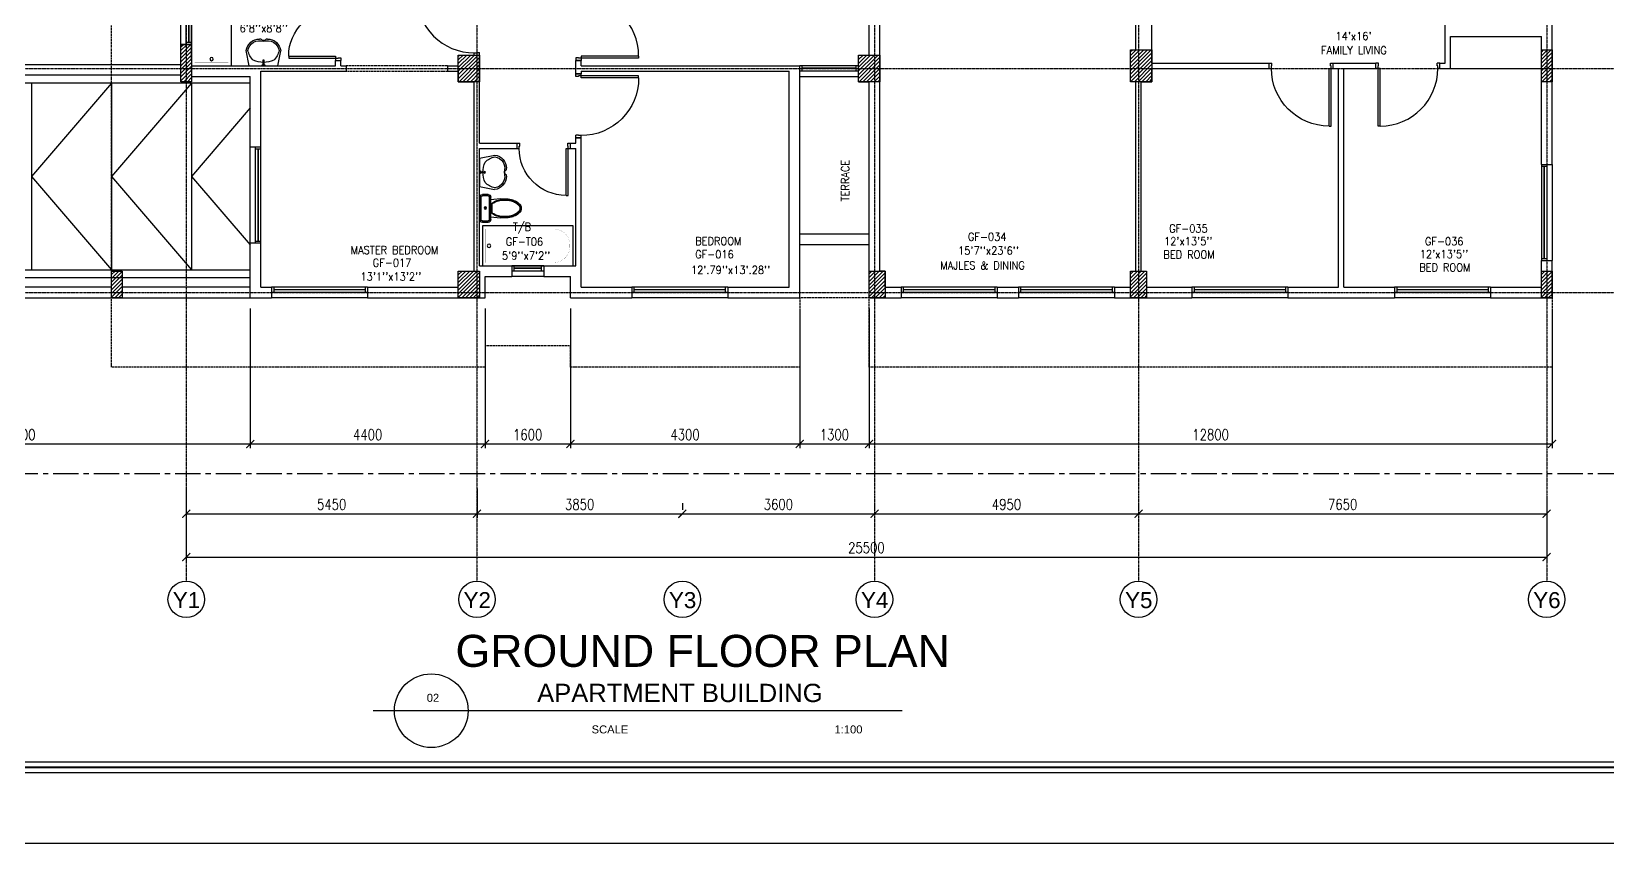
# Model space of a CAD drawing. Header units: millimetres. Extents: x 0 to 79758, y 0 to 55688.
# Drawn here: x 22722 to 52262, y 0 to 15216 of the extents above; entities that cross this region are included whole.
import ezdxf
from ezdxf.enums import TextEntityAlignment as Align

# ---------------------------------------------------------------- set-up
doc = ezdxf.new("R2010")
doc.units = ezdxf.units.MM
doc.linetypes.add('CENTER', pattern=[50.8, 31.75, -6.35, 6.35, -6.35])
doc.linetypes.add('DASHED2', pattern=[9.525, 6.35, -3.175])
for name, color, linetype in [('A-ANNO-DIMS', 1, 'Continuous'), ('A-ANNO-SYMB', 33, 'Continuous'), ('A-ANNO-TEXT', 8, 'Continuous'), ('A-AREA', 8, 'CENTER'), ('A-DOOR', 4, 'Continuous'), ('A-FLOR-OVHD', 4, 'DASHED2'), ('A-FLOR-PFIX', 8, 'Continuous'), ('A-FLOR-SPCL', 8, 'Continuous'), ('A-GLAZ', 5, 'Continuous'), ('A-GRID', 253, 'CENTER'), ('A-WALL-FULL', 8, 'Continuous'), ('HATCH', 251, 'Continuous'), ('L-WALK', 8, 'Continuous'), ('LOGO LINE', 7, 'Continuous'), ('LOGO1LINE', 7, 'Continuous'), ('S-COL- HACT.', 9, 'Continuous'), ('S-COL.', 8, 'Continuous'), ('TEXT', 4, 'Continuous')]:
    doc.layers.add(name, color=color, linetype=linetype)
doc.styles.add('ISTILO', font='sanss___.ttf', dxfattribs={"width": 0.8, "height": 400})
doc.styles.add('ROMANS', font='romans.shx', dxfattribs={"width": 0.8})
doc.styles.add('SANSSERIF', font='sas_____.pfb')
doc.dimstyles.new('100 of DIM2', dxfattribs={"dimscale": 0, "dimtxt": 200, "dimasz": 150, "dimexe": 75, "dimexo": 200, "dimgap": 75, "dimtad": 1, "dimdec": 0, "dimrnd": 5, "dimzin": 0, "dimdsep": 46, "dimtxsty": 'ROMANS', "dimblk": 'ARCHTICK', "dimcen": 100, "dimclrd": 94, "dimclre": 94, "dimclrt": 2, "dimadec": 0, "dimazin": 0, "dimtfac": 1, "dimtdec": 0, "dimtofl": 0, "dimtmove": 2, "dimatfit": 3, "dimldrblk": 'OPEN90', "dimfxl": 75, "dimtolj": 1, "dimtzin": 0, "dimarcsym": 0})
pattern_1 = [(45, (1147577.044, 409937.22), (-35.355339, 35.355339), [])]

# ---------------------------------------------------------------- blocks, each defined once
blk = doc.blocks.new('D-120-R1')
for p, q in [((-80, 1180), (-40, 1180)), ((-80, 1180), (-80, 100)), ((-40, 1180), (-40, 55)), ((-1200, 100), (-1160, 100)), ((-1200, 100), (-1200, 0)), ((-1160, 100), (-1160, 55)), ((-1160, 55), (-1150, 55)), ((-1150, 55), (-1150, 0)), ((-80, 100), (0, 100)), ((-50, 55), (-40, 55)), ((-50, 55), (-50, 0)), ((-50, 0), (0, 0)), ((0, 100), (0, 0)), ((-1200, 0), (-1150, 0))]:
    blk.add_line(p, q)
at = {"linetype": 'Continuous'}
blk.add_arc((-80, 100), 1080, 90, 180, dxfattribs=at)
blk = doc.blocks.new('W-180')
for p, q in [((1800, 100), (0, 100)), ((1800, 0), (0, 0)), ((40, 0), (40, 100)), ((1760, 100), (1760, 0))]:
    blk.add_line(p, q)
at = {"linetype": 'Continuous'}
for p, q in [((1760, 53), (40, 53)), ((1760, 47), (40, 47))]:
    blk.add_line(p, q, dxfattribs=at)
blk = doc.blocks.new('D-100-R1')
for p, q in [((-80, 980), (-80, 100)), ((-80, 980), (-40, 980)), ((-40, 980), (-40, 55)), ((-1000, 100), (-1000, 0)), ((-1000, 100), (-960, 100)), ((-960, 100), (-960, 55)), ((-960, 55), (-950, 55)), ((-950, 55), (-950, 0)), ((-80, 100), (0, 100)), ((-50, 55), (-50, 0)), ((-50, 55), (-40, 55)), ((-50, 0), (0, 0)), ((0, 100), (0, 0)), ((-1000, 0), (-950, 0))]:
    blk.add_line(p, q)
at = {"linetype": 'Continuous'}
blk.add_arc((-80, 100), 880, 90, 180, dxfattribs=at)
blk = doc.blocks.new('LAV-4')
for p, q in [((-266, 0), (-322, -283)), ((-266, 0), (268, 0)), ((268, 0), (324, -280)), ((-48, -500), (-75, -500)), ((75, -500), (50, -500))]:
    blk.add_line(p, q)
for points in [[(-25, 0), (-25, -18), (25, -18), (25, 0)], [(-9, -20), (-9, -57), (8, -57), (8, -20)]]:
    blk.add_lwpolyline(points, close=True)
blk.add_circle((0, -91), 15.4)
for centre, radius, start, end in [((-75, -250), 250, 187.6784, 270), ((74, -366), 375, 135.3333, 167.1432), ((-75, -250), 220, 188.5814, 289.9523), ((0, -539), 477, 66.1261, 113.874), ((75, -250), 220, 250.0878, 350.8515), ((75, -250), 250, 270, 353.0121), ((-74, -366), 375, 12.5199, 44.6667), ((1, -527), 55.9, 28.7827, 151.2173), ((50, -499), 0, 238.1883, 0)]:
    blk.add_arc(centre, radius, start, end)
blk = doc.blocks.new('BT-2')
blk.add_lwpolyline([(0, 750), (1700, 750), (1700, 0), (0, 0)], close=True)
at = {"const_width": 2}
blk.add_lwpolyline([(60, 690), (1340, 690, -0.414214), (1640, 390), (1640, 360, -0.414214), (1340, 60), (60, 60)], format="xyb", close=True, dxfattribs=at)
blk.add_circle((125, 375), 31.9)
blk = doc.blocks.new('W-60')
for p, q in [((600, 100), (0, 100)), ((600, 0), (0, 0)), ((40, 0), (40, 100)), ((560, 100), (560, 0))]:
    blk.add_line(p, q)
at = {"linetype": 'Continuous'}
for p, q in [((560, 53), (40, 53)), ((560, 47), (40, 47))]:
    blk.add_line(p, q, dxfattribs=at)
blk = doc.blocks.new('WC-1')
for p, q in [((-210, 0), (210, 0)), ((-260, -160), (-260, -50)), ((-235, -160), (-235, -50)), ((-210, -25), (210, -25)), ((210, -185), (-210, -185)), ((210, -210), (-210, -210)), ((91, -223), (-91, -223)), ((86, -235), (-86, -235)), ((235, -50), (235, -160)), ((260, -50), (260, -160))]:
    blk.add_line(p, q)
for radius in [22.1, 17.1]:
    blk.add_circle((-6, -107), radius)
for centre, radius, start, end in [((-210, -50), 50, 90, 180), ((-210, -160), 50, 180, 270), ((-210, -50), 25, 90, 180), ((-210, -160), 25, 180, 270), ((722, -383), 904, 168.9529, 184.0632), ((178, -428), 341, 149.8586, 166.4766), ((178, -428), 328, 149.8586, 166.4766), ((69, -365), 214, 138.4152, 149.8586), ((69, -365), 201, 139.9943, 149.8586), ((-69, -365), 201, 30.1414, 40.0057), ((-69, -365), 214, 30.1414, 41.5848), ((-178, -428), 328, 13.5234, 30.1414), ((-178, -428), 341, 13.5234, 30.1414), ((210, -50), 50, 360, 90), ((210, -50), 25, 360, 90), ((210, -160), 25, 270, 360), ((210, -160), 50, 270, 360), ((352, -470), 532, 177.5541, 180), ((352, -470), 532, 180, 193.5234), ((352, -470), 520, 166.4766, 180), ((352, -470), 520, 180, 193.5234), ((352, -470), 507, 166.4766, 180), ((352, -470), 507, 180, 193.5234), ((178, -512), 328, 193.5234, 210.1414), ((-178, -512), 328, 329.8586, 346.4766), ((-352, -470), 507, 360, 13.5234), ((-352, -470), 507, 346.4766, 360), ((-352, -470), 520, 360, 13.5234), ((-352, -470), 520, 346.4766, 360), ((-352, -470), 532, 346.4766, 360), ((-352, -470), 532, 360, 2.4459), ((178, -512), 353, 193.5234, 210.1414), ((178, -512), 341, 193.5234, 210.1414), ((69, -575), 226, 210.1414, 234.4972), ((69, -575), 214, 210.1414, 234.4972), ((69, -575), 201, 210.1414, 234.4972), ((0, -672), 108, 234.4972, 270), ((0, -672), 95.9, 234.4972, 270), ((0, -672), 83.4, 234.4972, 270), ((0, -672), 83.4, 270, 305.5028), ((0, -672), 95.9, 270, 305.5028), ((0, -672), 108, 270, 305.5028), ((-69, -575), 201, 305.5028, 329.8586), ((-69, -575), 214, 305.5028, 329.8586), ((-69, -575), 226, 305.5028, 329.8586), ((-178, -512), 341, 329.8586, 346.4766), ((-178, -512), 353, 329.8586, 346.4766)]:
    blk.add_arc(centre, radius, start, end)
at = {"linetype": 'Continuous', "ltscale": 50}
blk.add_arc((-722, -383), 904, 355.9368, 11.0471, dxfattribs=at)
blk = doc.blocks.new('_ArchTick')
at = {"color": 0, "linetype": 'ByBlock', "const_width": 0.15}
blk.add_lwpolyline([(-0.5, -0.5), (0.5, 0.5)], dxfattribs=at)
blk = doc.blocks.new('*D42')
at = {"layer": 'A-ANNO-DIMS', "color": 94, "lineweight": -2, "ltscale": 3, "transparency": 16777216}
for p, q in [((25622, 6654), (25622, 6104)), ((31072, 6654), (31072, 6104)), ((25622, 6179), (31072, 6179))]:
    blk.add_line(p, q, dxfattribs=at)
at = {"layer": 'Defpoints', "color": 0, "ltscale": 3, "transparency": 16777216}
for p in [(25622, 6854), (31072, 6854), (31072, 6179)]:
    blk.add_point(p, dxfattribs=at)
at = {"layer": 'A-ANNO-DIMS', "color": 94, "lineweight": -2, "ltscale": 3, "transparency": 16777216, "xscale": 150, "yscale": 150, "zscale": 150, "rotation": 180}
blk.add_blockref('_ArchTick', (25622, 6179), dxfattribs=at)
at = {"layer": 'A-ANNO-DIMS', "color": 94, "lineweight": -2, "ltscale": 3, "transparency": 16777216, "xscale": 150, "yscale": 150, "zscale": 150}
blk.add_blockref('_ArchTick', (31072, 6179), dxfattribs=at)
at = {"layer": 'A-ANNO-DIMS', "color": 2, "ltscale": 3, "transparency": 16777216, "insert": (28347, 6354), "char_height": 200, "attachment_point": 5, "style": 'ROMANS'}
blk.add_mtext('\\A1;5450', dxfattribs=at)
blk = doc.blocks.new('_Open90')
at = {"color": 0, "linetype": 'ByBlock', "lineweight": -2}
for p, q in [((0, 0), (-1, 0)), ((-0.5, 0.5), (0, 0)), ((0, 0), (-0.5, -0.5))]:
    blk.add_line(p, q, dxfattribs=at)
blk = doc.blocks.new('*D43')
at = {"layer": 'A-ANNO-DIMS', "color": 94, "lineweight": -2, "ltscale": 3, "transparency": 16777216}
for p, q in [((31072, 6654), (31072, 6104)), ((34922, 6379), (34922, 6254)), ((31072, 6179), (34922, 6179))]:
    blk.add_line(p, q, dxfattribs=at)
at = {"layer": 'Defpoints', "color": 0, "ltscale": 3, "transparency": 16777216}
for p in [(31072, 6854), (34922, 6179), (34922, 6179)]:
    blk.add_point(p, dxfattribs=at)
at = {"layer": 'A-ANNO-DIMS', "color": 94, "lineweight": -2, "ltscale": 3, "transparency": 16777216, "xscale": 150, "yscale": 150, "zscale": 150, "rotation": 180}
blk.add_blockref('_ArchTick', (31072, 6179), dxfattribs=at)
at = {"layer": 'A-ANNO-DIMS', "color": 94, "lineweight": -2, "ltscale": 3, "transparency": 16777216, "xscale": 150, "yscale": 150, "zscale": 150}
blk.add_blockref('_ArchTick', (34922, 6179), dxfattribs=at)
at = {"layer": 'A-ANNO-DIMS', "color": 2, "ltscale": 3, "transparency": 16777216, "insert": (32997, 6354), "char_height": 200, "attachment_point": 5, "style": 'ROMANS'}
blk.add_mtext('\\A1;3850', dxfattribs=at)
blk = doc.blocks.new('*D44')
at = {"layer": 'A-ANNO-DIMS', "color": 94, "lineweight": -2, "ltscale": 3, "transparency": 16777216}
for p, q in [((34922, 6379), (34922, 6254)), ((38522, 6379), (38522, 6254)), ((34922, 6179), (38522, 6179))]:
    blk.add_line(p, q, dxfattribs=at)
at = {"layer": 'Defpoints', "color": 0, "ltscale": 3, "transparency": 16777216}
for p in [(34922, 6179), (38522, 6179), (38522, 6179)]:
    blk.add_point(p, dxfattribs=at)
at = {"layer": 'A-ANNO-DIMS', "color": 94, "lineweight": -2, "ltscale": 3, "transparency": 16777216, "xscale": 150, "yscale": 150, "zscale": 150, "rotation": 180}
blk.add_blockref('_ArchTick', (34922, 6179), dxfattribs=at)
at = {"layer": 'A-ANNO-DIMS', "color": 94, "lineweight": -2, "ltscale": 3, "transparency": 16777216, "xscale": 150, "yscale": 150, "zscale": 150}
blk.add_blockref('_ArchTick', (38522, 6179), dxfattribs=at)
at = {"layer": 'A-ANNO-DIMS', "color": 2, "ltscale": 3, "transparency": 16777216, "insert": (36722, 6354), "char_height": 200, "attachment_point": 5, "style": 'ROMANS'}
blk.add_mtext('\\A1;3600', dxfattribs=at)
blk = doc.blocks.new('*D45')
at = {"layer": 'A-ANNO-DIMS', "color": 94, "lineweight": -2, "ltscale": 3, "transparency": 16777216}
for p, q in [((38522, 6379), (38522, 6254)), ((43472, 6379), (43472, 6254)), ((38522, 6179), (43472, 6179))]:
    blk.add_line(p, q, dxfattribs=at)
at = {"layer": 'Defpoints', "color": 0, "ltscale": 3, "transparency": 16777216}
for p in [(38522, 6179), (43472, 6179), (43472, 6179)]:
    blk.add_point(p, dxfattribs=at)
at = {"layer": 'A-ANNO-DIMS', "color": 94, "lineweight": -2, "ltscale": 3, "transparency": 16777216, "xscale": 150, "yscale": 150, "zscale": 150, "rotation": 180}
blk.add_blockref('_ArchTick', (38522, 6179), dxfattribs=at)
at = {"layer": 'A-ANNO-DIMS', "color": 94, "lineweight": -2, "ltscale": 3, "transparency": 16777216, "xscale": 150, "yscale": 150, "zscale": 150}
blk.add_blockref('_ArchTick', (43472, 6179), dxfattribs=at)
at = {"layer": 'A-ANNO-DIMS', "color": 2, "ltscale": 3, "transparency": 16777216, "insert": (40997, 6354), "char_height": 200, "attachment_point": 5, "style": 'ROMANS'}
blk.add_mtext('\\A1;4950', dxfattribs=at)
blk = doc.blocks.new('*D46')
at = {"layer": 'A-ANNO-DIMS', "color": 94, "lineweight": -2, "ltscale": 3, "transparency": 16777216}
for p, q in [((43472, 6379), (43472, 6254)), ((51122, 6379), (51122, 6254)), ((43472, 6179), (51122, 6179))]:
    blk.add_line(p, q, dxfattribs=at)
at = {"layer": 'Defpoints', "color": 0, "ltscale": 3, "transparency": 16777216}
for p in [(43472, 6179), (51122, 6179), (51122, 6179)]:
    blk.add_point(p, dxfattribs=at)
at = {"layer": 'A-ANNO-DIMS', "color": 94, "lineweight": -2, "ltscale": 3, "transparency": 16777216, "xscale": 150, "yscale": 150, "zscale": 150, "rotation": 180}
blk.add_blockref('_ArchTick', (43472, 6179), dxfattribs=at)
at = {"layer": 'A-ANNO-DIMS', "color": 94, "lineweight": -2, "ltscale": 3, "transparency": 16777216, "xscale": 150, "yscale": 150, "zscale": 150}
blk.add_blockref('_ArchTick', (51122, 6179), dxfattribs=at)
at = {"layer": 'A-ANNO-DIMS', "color": 2, "ltscale": 3, "transparency": 16777216, "insert": (47297, 6354), "char_height": 200, "attachment_point": 5, "style": 'ROMANS'}
blk.add_mtext('\\A1;7650', dxfattribs=at)
blk = doc.blocks.new('*D47')
at = {"layer": 'A-ANNO-DIMS', "color": 94, "lineweight": -2, "ltscale": 3, "transparency": 16777216}
for p, q in [((25622, 6519), (25622, 5293)), ((51122, 6519), (51122, 5293)), ((25622, 5368), (51122, 5368))]:
    blk.add_line(p, q, dxfattribs=at)
at = {"layer": 'Defpoints', "color": 0, "ltscale": 3, "transparency": 16777216}
for p in [(25622, 6719), (51122, 6719), (51122, 5368)]:
    blk.add_point(p, dxfattribs=at)
at = {"layer": 'A-ANNO-DIMS', "color": 94, "lineweight": -2, "ltscale": 3, "transparency": 16777216, "xscale": 150, "yscale": 150, "zscale": 150, "rotation": 180}
blk.add_blockref('_ArchTick', (25622, 5368), dxfattribs=at)
at = {"layer": 'A-ANNO-DIMS', "color": 94, "lineweight": -2, "ltscale": 3, "transparency": 16777216, "xscale": 150, "yscale": 150, "zscale": 150}
blk.add_blockref('_ArchTick', (51122, 5368), dxfattribs=at)
at = {"layer": 'A-ANNO-DIMS', "color": 2, "ltscale": 3, "transparency": 16777216, "insert": (38372, 5543), "char_height": 200, "attachment_point": 5, "style": 'ROMANS'}
blk.add_mtext('\\A1;25500', dxfattribs=at)
blk = doc.blocks.new('*D48')
at = {"layer": 'A-ANNO-DIMS', "color": 94, "linetype": 'Continuous', "lineweight": -2, "ltscale": 3, "transparency": 16777216}
for p, q in [((38422, 10025), (38422, 7411)), ((51222, 10025), (51222, 7411)), ((51222, 7486), (38422, 7486))]:
    blk.add_line(p, q, dxfattribs=at)
at = {"layer": 'Defpoints', "color": 0, "linetype": 'Continuous', "ltscale": 3, "transparency": 16777216}
for p in [(38422, 10225), (51222, 10225), (38422, 7486)]:
    blk.add_point(p, dxfattribs=at)
at = {"layer": 'A-ANNO-DIMS', "color": 94, "linetype": 'Continuous', "lineweight": -2, "ltscale": 3, "transparency": 16777216, "xscale": 150, "yscale": 150, "zscale": 150, "rotation": 180}
blk.add_blockref('_ArchTick', (38422, 7486), dxfattribs=at)
at = {"layer": 'A-ANNO-DIMS', "color": 94, "linetype": 'Continuous', "lineweight": -2, "ltscale": 3, "transparency": 16777216, "xscale": 150, "yscale": 150, "zscale": 150}
blk.add_blockref('_ArchTick', (51222, 7486), dxfattribs=at)
at = {"layer": 'A-ANNO-DIMS', "color": 2, "linetype": 'Continuous', "ltscale": 3, "transparency": 16777216, "insert": (44822, 7661), "char_height": 200, "attachment_point": 5, "style": 'ROMANS'}
blk.add_mtext('\\A1;12800', dxfattribs=at)
blk = doc.blocks.new('*D49')
at = {"layer": 'A-ANNO-DIMS', "color": 94, "linetype": 'Continuous', "lineweight": -2, "ltscale": 3, "transparency": 16777216}
for p, q in [((37122, 10025), (37122, 7411)), ((38422, 10025), (38422, 7411)), ((38422, 7486), (37122, 7486))]:
    blk.add_line(p, q, dxfattribs=at)
at = {"layer": 'Defpoints', "color": 0, "linetype": 'Continuous', "ltscale": 3, "transparency": 16777216}
for p in [(37122, 10225), (38422, 10225), (37122, 7486)]:
    blk.add_point(p, dxfattribs=at)
at = {"layer": 'A-ANNO-DIMS', "color": 94, "linetype": 'Continuous', "lineweight": -2, "ltscale": 3, "transparency": 16777216, "xscale": 150, "yscale": 150, "zscale": 150, "rotation": 180}
blk.add_blockref('_ArchTick', (37122, 7486), dxfattribs=at)
at = {"layer": 'A-ANNO-DIMS', "color": 94, "linetype": 'Continuous', "lineweight": -2, "ltscale": 3, "transparency": 16777216, "xscale": 150, "yscale": 150, "zscale": 150}
blk.add_blockref('_ArchTick', (38422, 7486), dxfattribs=at)
at = {"layer": 'A-ANNO-DIMS', "color": 2, "linetype": 'Continuous', "ltscale": 3, "transparency": 16777216, "insert": (37772, 7661), "char_height": 200, "attachment_point": 5, "style": 'ROMANS'}
blk.add_mtext('\\A1;1300', dxfattribs=at)
blk = doc.blocks.new('*D50')
at = {"layer": 'A-ANNO-DIMS', "color": 94, "linetype": 'Continuous', "lineweight": -2, "ltscale": 3, "transparency": 16777216}
for p, q in [((32822, 10025), (32822, 7411)), ((37122, 10025), (37122, 7411)), ((37122, 7486), (32822, 7486))]:
    blk.add_line(p, q, dxfattribs=at)
at = {"layer": 'Defpoints', "color": 0, "linetype": 'Continuous', "ltscale": 3, "transparency": 16777216}
for p in [(32822, 10225), (37122, 10225), (32822, 7486)]:
    blk.add_point(p, dxfattribs=at)
at = {"layer": 'A-ANNO-DIMS', "color": 94, "linetype": 'Continuous', "lineweight": -2, "ltscale": 3, "transparency": 16777216, "xscale": 150, "yscale": 150, "zscale": 150, "rotation": 180}
blk.add_blockref('_ArchTick', (32822, 7486), dxfattribs=at)
at = {"layer": 'A-ANNO-DIMS', "color": 94, "linetype": 'Continuous', "lineweight": -2, "ltscale": 3, "transparency": 16777216, "xscale": 150, "yscale": 150, "zscale": 150}
blk.add_blockref('_ArchTick', (37122, 7486), dxfattribs=at)
at = {"layer": 'A-ANNO-DIMS', "color": 2, "linetype": 'Continuous', "ltscale": 3, "transparency": 16777216, "insert": (34972, 7661), "char_height": 200, "attachment_point": 5, "style": 'ROMANS'}
blk.add_mtext('\\A1;4300', dxfattribs=at)
blk = doc.blocks.new('*D51')
at = {"layer": 'A-ANNO-DIMS', "color": 94, "linetype": 'Continuous', "lineweight": -2, "ltscale": 3, "transparency": 16777216}
for p, q in [((31222, 10025), (31222, 7411)), ((32822, 10025), (32822, 7411)), ((32822, 7486), (31222, 7486))]:
    blk.add_line(p, q, dxfattribs=at)
at = {"layer": 'Defpoints', "color": 0, "linetype": 'Continuous', "ltscale": 3, "transparency": 16777216}
for p in [(31222, 10225), (32822, 10225), (31222, 7486)]:
    blk.add_point(p, dxfattribs=at)
at = {"layer": 'A-ANNO-DIMS', "color": 94, "linetype": 'Continuous', "lineweight": -2, "ltscale": 3, "transparency": 16777216, "xscale": 150, "yscale": 150, "zscale": 150, "rotation": 180}
blk.add_blockref('_ArchTick', (31222, 7486), dxfattribs=at)
at = {"layer": 'A-ANNO-DIMS', "color": 94, "linetype": 'Continuous', "lineweight": -2, "ltscale": 3, "transparency": 16777216, "xscale": 150, "yscale": 150, "zscale": 150}
blk.add_blockref('_ArchTick', (32822, 7486), dxfattribs=at)
at = {"layer": 'A-ANNO-DIMS', "color": 2, "linetype": 'Continuous', "ltscale": 3, "transparency": 16777216, "insert": (32022, 7661), "char_height": 200, "attachment_point": 5, "style": 'ROMANS'}
blk.add_mtext('\\A1;1600', dxfattribs=at)
blk = doc.blocks.new('*D52')
at = {"layer": 'A-ANNO-DIMS', "color": 94, "linetype": 'Continuous', "lineweight": -2, "ltscale": 3, "transparency": 16777216}
for p, q in [((26822, 10025), (26822, 7411)), ((31222, 10025), (31222, 7411)), ((31222, 7486), (26822, 7486))]:
    blk.add_line(p, q, dxfattribs=at)
at = {"layer": 'Defpoints', "color": 0, "linetype": 'Continuous', "ltscale": 3, "transparency": 16777216}
for p in [(26822, 10225), (31222, 10225), (26822, 7486)]:
    blk.add_point(p, dxfattribs=at)
at = {"layer": 'A-ANNO-DIMS', "color": 94, "linetype": 'Continuous', "lineweight": -2, "ltscale": 3, "transparency": 16777216, "xscale": 150, "yscale": 150, "zscale": 150, "rotation": 180}
blk.add_blockref('_ArchTick', (26822, 7486), dxfattribs=at)
at = {"layer": 'A-ANNO-DIMS', "color": 94, "linetype": 'Continuous', "lineweight": -2, "ltscale": 3, "transparency": 16777216, "xscale": 150, "yscale": 150, "zscale": 150}
blk.add_blockref('_ArchTick', (31222, 7486), dxfattribs=at)
at = {"layer": 'A-ANNO-DIMS', "color": 2, "linetype": 'Continuous', "ltscale": 3, "transparency": 16777216, "insert": (29022, 7661), "char_height": 200, "attachment_point": 5, "style": 'ROMANS'}
blk.add_mtext('\\A1;4400', dxfattribs=at)
blk = doc.blocks.new('*D53')
at = {"layer": 'A-ANNO-DIMS', "color": 94, "linetype": 'Continuous', "lineweight": -2, "ltscale": 3, "transparency": 16777216}
for p, q in [((18222, 10025), (18222, 7411)), ((26822, 10025), (26822, 7411)), ((26822, 7486), (18222, 7486))]:
    blk.add_line(p, q, dxfattribs=at)
at = {"layer": 'Defpoints', "color": 0, "linetype": 'Continuous', "ltscale": 3, "transparency": 16777216}
for p in [(18222, 10225), (26822, 10225), (18222, 7486)]:
    blk.add_point(p, dxfattribs=at)
at = {"layer": 'A-ANNO-DIMS', "color": 94, "linetype": 'Continuous', "lineweight": -2, "ltscale": 3, "transparency": 16777216, "xscale": 150, "yscale": 150, "zscale": 150, "rotation": 180}
blk.add_blockref('_ArchTick', (18222, 7486), dxfattribs=at)
at = {"layer": 'A-ANNO-DIMS', "color": 94, "linetype": 'Continuous', "lineweight": -2, "ltscale": 3, "transparency": 16777216, "xscale": 150, "yscale": 150, "zscale": 150}
blk.add_blockref('_ArchTick', (26822, 7486), dxfattribs=at)
at = {"layer": 'A-ANNO-DIMS', "color": 2, "linetype": 'Continuous', "ltscale": 3, "transparency": 16777216, "insert": (22522, 7661), "char_height": 200, "attachment_point": 5, "style": 'ROMANS'}
blk.add_mtext('\\A1;8600', dxfattribs=at)

msp = doc.modelspace()

# ---------------------------------------------------------------- hatches: boundary and pattern name
at = {"layer": 'S-COL- HACT.', "linetype": 'Continuous', "ltscale": 3}
h = msp.add_hatch(dxfattribs=at)
h.set_pattern_fill('ANSI31', color=256, scale=400, style=0)
h.set_pattern_definition(pattern_1)
h.paths.add_polyline_path([(25521.9, 14275.2), (25521.9, 14975.2), (25721.9, 14975.2), (25721.9, 14275.2)])
h = msp.add_hatch(dxfattribs=at)
h.set_pattern_fill('ANSI31', color=256, scale=400, style=0)
h.set_pattern_definition(pattern_1)
h.paths.add_polyline_path([(31121.9, 14775.2), (31121.9, 14275.2), (30721.9, 14275.2), (30721.9, 14775.2)])
h = msp.add_hatch(dxfattribs=at)
h.set_pattern_fill('ANSI31', color=256, scale=400, style=0)
h.set_pattern_definition(pattern_1)
h.paths.add_polyline_path([(38621.9, 14775.2), (38621.9, 14275.2), (38221.9, 14275.2), (38221.9, 14775.2)])
h = msp.add_hatch(dxfattribs=at)
h.set_pattern_fill('ANSI31', color=256, scale=400, style=0)
h.set_pattern_definition(pattern_1)
h.paths.add_polyline_path([(43321.9, 14275.2), (43321.9, 14875.2), (43721.9, 14875.2), (43721.9, 14275.2)])
h = msp.add_hatch(dxfattribs=at)
h.set_pattern_fill('ANSI31', color=256, scale=400, style=0)
h.set_pattern_definition(pattern_1)
h.paths.add_polyline_path([(51021.9, 14275.2), (51021.9, 14875.2), (51221.9, 14875.2), (51221.9, 14275.2)])
h = msp.add_hatch(dxfattribs=at)
h.set_pattern_fill('ANSI31', color=256, scale=400, style=0)
h.set_pattern_definition(pattern_1)
h.paths.add_polyline_path([(24421.9, 10725.2), (24421.9, 10225.2), (24221.9, 10225.2), (24221.9, 10725.2)])
h = msp.add_hatch(dxfattribs=at)
h.set_pattern_fill('ANSI31', color=256, scale=400, style=0)
h.set_pattern_definition(pattern_1)
h.paths.add_polyline_path([(31121.9, 10725.2), (31121.9, 10225.2), (30721.9, 10225.2), (30721.9, 10725.2)])
h = msp.add_hatch(dxfattribs=at)
h.set_pattern_fill('ANSI31', color=256, scale=400, style=0)
h.set_pattern_definition([(45, (268117.05, 9500.453), (-35.355339, 35.355339), [])])
h.paths.add_polyline_path([(38721.9, 10725.2), (38721.9, 10225.2), (38421.9, 10225.2), (38421.9, 10725.2)])
h = msp.add_hatch(dxfattribs=at)
h.set_pattern_fill('ANSI31', color=256, scale=400, style=0)
h.set_pattern_definition(pattern_1)
h.paths.add_polyline_path([(43321.9, 10225.2), (43321.9, 10725.2), (43621.9, 10725.2), (43621.9, 10225.2)])
h = msp.add_hatch(dxfattribs=at)
h.set_pattern_fill('ANSI31', color=256, scale=400, style=0)
h.set_pattern_definition(pattern_1)
h.paths.add_polyline_path([(51221.9, 10725.2), (51221.9, 10225.2), (51021.9, 10225.2), (51021.9, 10725.2)])

# ---------------------------------------------------------------- linework, layer by layer
at = {"layer": 'A-ANNO-SYMB', "ltscale": 3}
for centre in [(25621.9, 4574.7), (31071.9, 4574.7), (34921.9, 4574.7), (38521.9, 4574.7), (43471.9, 4574.7), (51121.9, 4574.7)]:
    msp.add_circle(centre, 342.2, dxfattribs=at)
at = {"layer": 'A-AREA', "linetype": 'Continuous', "ltscale": 3}
for p, q in [((18221.9, 14600.2), (25521.9, 14600.2)), ((25521.9, 14400.2), (18221.9, 14400.2)), ((24221.9, 10425.2), (18221.9, 10425.2)), ((26821.9, 10425.2), (24421.9, 10425.2)), ((18221.9, 10225.2), (26821.9, 10225.2))]:
    msp.add_line(p, q, dxfattribs=at)
at = {"layer": 'A-AREA', "ltscale": 15}
msp.add_line((53321.9, 6925.2), (18221.9, 6925.2), dxfattribs=at)
at = {"layer": 'A-FLOR-OVHD', "ltscale": 3}
for p, q in [((30521.9, 14575.2), (28621.9, 14575.2)), ((28621.9, 14475.2), (30521.9, 14475.2))]:
    msp.add_line(p, q, dxfattribs=at)
msp.add_lwpolyline([(51221.9, 10225.2), (51221.9, 8925.2), (38421.9, 8925.2), (38421.9, 10225.2), (37121.9, 10225.2), (37121.9, 8925.2), (32821.9, 8925.2), (32821.9, 9325.2), (31221.9, 9325.2), (31221.9, 8925.2), (24221.9, 8925.2), (24221.9, 18575.2), (23221.9, 18575.2), (23221.9, 23075.2)], dxfattribs=at)
msp.add_lwpolyline([(51221.9, 10225.2), (51221.9, 8925.2), (38421.9, 8925.2), (38421.9, 10225.2), (37121.9, 10225.2), (37121.9, 8925.2), (32821.9, 8925.2), (32821.9, 9325.2), (31221.9, 9325.2), (31221.9, 8925.2), (24221.9, 8925.2), (24221.9, 18575.2), (23221.9, 18575.2), (23221.9, 23075.2)], dxfattribs=at)
at = {"layer": 'A-FLOR-SPCL', "ltscale": 3}
for p, q in [((49321.9, 14525.2), (51021.9, 14525.2)), ((37121.9, 11425.2), (38421.9, 11425.2)), ((37121.9, 11225.2), (38421.9, 11225.2))]:
    msp.add_line(p, q, dxfattribs=at)
at = {"layer": 'A-GLAZ', "ltscale": 3}
for p, q in [((25521.9, 14975.2), (25521.9, 15575.2)), ((37121.9, 14375.2), (38221.9, 14375.2)), ((26821.9, 11250.2), (26821.9, 13050.2)), ((51221.9, 12725.2), (51221.9, 10925.2)), ((32321.9, 10625.2), (31721.9, 10625.2)), ((29021.9, 10225.2), (27221.9, 10225.2)), ((35771.9, 10225.2), (33971.9, 10225.2)), ((40821.9, 10225.2), (39021.9, 10225.2)), ((43021.9, 10225.2), (41221.9, 10225.2)), ((46271.9, 10225.2), (44471.9, 10225.2)), ((50071.9, 10225.2), (48271.9, 10225.2))]:
    msp.add_line(p, q, dxfattribs=at)
at = {"layer": 'A-GLAZ'}
for p, q in [((38221.9, 14575.2), (37121.9, 14575.2)), ((38221.9, 14475.2), (37121.9, 14475.2)), ((37161.9, 14575.2), (37161.9, 14475.2)), ((38181.9, 14475.2), (38181.9, 14575.2))]:
    msp.add_line(p, q, dxfattribs=at)
at = {"layer": 'A-GLAZ', "linetype": 'Continuous'}
for p, q in [((38181.9, 14528.2), (37161.9, 14528.2)), ((38181.9, 14522.2), (37161.9, 14522.2))]:
    msp.add_line(p, q, dxfattribs=at)
at = {"layer": 'A-GRID', "ltscale": 0.1}
for p, q in [((25621.9, 53051.2), (25621.9, 4916.9)), ((31071.9, 53051.2), (31071.9, 4916.9)), ((38521.9, 53051.2), (38521.9, 4916.9)), ((43471.9, 53051.2), (43471.9, 4916.9)), ((51121.9, 53051.2), (51121.9, 4916.9)), ((13764.6, 14525.2), (57304.2, 14525.2)), ((13764.6, 10325.2), (57304.2, 10325.2))]:
    msp.add_line(p, q, dxfattribs=at)
at = {"layer": 'A-WALL-FULL', "ltscale": 3}
for p, q in [((38421.9, 14775.2), (38421.9, 17875.2)), ((43721.9, 14625.2), (43721.9, 17925.2)), ((38621.9, 10725.2), (38621.9, 17625.2)), ((43421.9, 14875.2), (43421.9, 17625.2)), ((51221.9, 12725.2), (51221.9, 16287.9)), ((49221.9, 14625.2), (49221.9, 15975.2)), ((49321.9, 14525.2), (49321.9, 15125.2)), ((49321.9, 15125.2), (51021.9, 15125.2)), ((51021.9, 12725.2), (51021.9, 15125.2)), ((25721.9, 14975.2), (25521.9, 14975.2)), ((25521.9, 14275.2), (25521.9, 14975.2)), ((25721.9, 14675.2), (25721.9, 14975.2)), ((25721.9, 14675.2), (25721.9, 14975.2)), ((31021.9, 14775.2), (31121.9, 14775.2)), ((31121.9, 13125.2), (31121.9, 14775.2)), ((38221.9, 14775.2), (38421.9, 14775.2)), ((38221.9, 14275.2), (38221.9, 14775.2)), ((25721.9, 14575.2), (28421.9, 14575.2)), ((27021.9, 14475.2), (28621.9, 14475.2)), ((27021.9, 13050.2), (27021.9, 14475.2)), ((28421.9, 14675.2), (28521.9, 14675.2)), ((28421.9, 14575.2), (28421.9, 14675.2)), ((28521.9, 14575.2), (28521.9, 14675.2)), ((28521.9, 14575.2), (28621.9, 14575.2)), ((28621.9, 14575.2), (28621.9, 14475.2)), ((30521.9, 14575.2), (30721.9, 14575.2)), ((30521.9, 14575.2), (30521.9, 14475.2)), ((30521.9, 14475.2), (30721.9, 14475.2)), ((32921.9, 14675.2), (33021.9, 14675.2)), ((32921.9, 14425.2), (32921.9, 14675.2)), ((33021.9, 14575.2), (33021.9, 14675.2)), ((33021.9, 14575.2), (37121.9, 14575.2)), ((33021.9, 14475.2), (36921.9, 14475.2)), ((33021.9, 14475.2), (33021.9, 14425.2)), ((36921.9, 10425.2), (36921.9, 14475.2)), ((37121.9, 14375.2), (37121.9, 14575.2)), ((43721.9, 14625.2), (45921.9, 14625.2)), ((43721.9, 14525.2), (45921.9, 14525.2)), ((45921.9, 14525.2), (45921.9, 14625.2)), ((47121.9, 14625.2), (47921.9, 14625.2)), ((47121.9, 14525.2), (47121.9, 14625.2)), ((47121.9, 14525.2), (47221.9, 14525.2)), ((47221.9, 10425.2), (47221.9, 14525.2)), ((47321.9, 14525.2), (47921.9, 14525.2)), ((47321.9, 10425.2), (47321.9, 14525.2)), ((47921.9, 14525.2), (47921.9, 14625.2)), ((49121.9, 14625.2), (49221.9, 14625.2)), ((49121.9, 14525.2), (49121.9, 14625.2)), ((49121.9, 14525.2), (49321.9, 14525.2)), ((25721.9, 14275.2), (25521.9, 14275.2)), ((25721.9, 14375.2), (26821.9, 14375.2)), ((25721.9, 14375.2), (25721.9, 14275.2)), ((26821.9, 13050.2), (26821.9, 14375.2)), ((31021.9, 10725.2), (31021.9, 14275.2)), ((32921.9, 14425.2), (33021.9, 14425.2)), ((37121.9, 14375.2), (37121.9, 14375.2)), ((37121.9, 10225.2), (37121.9, 14375.2)), ((38221.9, 14275.2), (38421.9, 14275.2)), ((38421.9, 10225.2), (38421.9, 14275.2)), ((43421.9, 10725.2), (43421.9, 14275.2)), ((43521.9, 10725.2), (43521.9, 14275.2)), ((27021.9, 13050.2), (26821.9, 13050.2)), ((31121.9, 13125.2), (31821.9, 13125.2)), ((31121.9, 13025.2), (31821.9, 13025.2)), ((31121.9, 10825.2), (31121.9, 13025.2)), ((31821.9, 13025.2), (31821.9, 13125.2)), ((32821.9, 13025.2), (32821.9, 13125.2)), ((32821.9, 13125.2), (32921.9, 13125.2)), ((32821.9, 13025.2), (32921.9, 13025.2)), ((32921.9, 13225.2), (33021.9, 13225.2)), ((32921.9, 13125.2), (32921.9, 13225.2)), ((32921.9, 10825.2), (32921.9, 13025.2)), ((33021.9, 10425.2), (33021.9, 13225.2)), ((51021.9, 12725.2), (51221.9, 12725.2)), ((26821.9, 10225.2), (26821.9, 11250.2)), ((27021.9, 11250.2), (26821.9, 11250.2)), ((27021.9, 10425.2), (27021.9, 11250.2)), ((31121.9, 10825.2), (31721.9, 10825.2)), ((31721.9, 10825.2), (31721.9, 10625.2)), ((32321.9, 10825.2), (32921.9, 10825.2)), ((32321.9, 10825.2), (32321.9, 10625.2)), ((51021.9, 10425.2), (51021.9, 10925.2)), ((51021.9, 10925.2), (51221.9, 10925.2)), ((51221.9, 10225.2), (51221.9, 10925.2)), ((27021.9, 10425.2), (27221.9, 10425.2)), ((27221.9, 10425.2), (27221.9, 10225.2)), ((29021.9, 10425.2), (30721.9, 10425.2)), ((29021.9, 10425.2), (29021.9, 10225.2)), ((31221.9, 10225.2), (31221.9, 10625.2)), ((31221.9, 10625.2), (31721.9, 10625.2)), ((32321.9, 10625.2), (32821.9, 10625.2)), ((32821.9, 10225.2), (32821.9, 10625.2)), ((33021.9, 10425.2), (33971.9, 10425.2)), ((33971.9, 10425.2), (33971.9, 10225.2)), ((35771.9, 10425.2), (36921.9, 10425.2)), ((35771.9, 10425.2), (35771.9, 10225.2)), ((38721.9, 10425.2), (39021.9, 10425.2)), ((39021.9, 10425.2), (39021.9, 10225.2)), ((40821.9, 10425.2), (41221.9, 10425.2)), ((40821.9, 10425.2), (40821.9, 10225.2)), ((41221.9, 10425.2), (41221.9, 10225.2)), ((43021.9, 10425.2), (43321.9, 10425.2)), ((43021.9, 10425.2), (43021.9, 10225.2)), ((43621.9, 10425.2), (44471.9, 10425.2)), ((44471.9, 10425.2), (44471.9, 10225.2)), ((46271.9, 10425.2), (47221.9, 10425.2)), ((46271.9, 10425.2), (46271.9, 10225.2)), ((47321.9, 10425.2), (48271.9, 10425.2)), ((48271.9, 10425.2), (48271.9, 10225.2)), ((50071.9, 10425.2), (51021.9, 10425.2)), ((50071.9, 10425.2), (50071.9, 10225.2)), ((26821.9, 10225.2), (27221.9, 10225.2)), ((29021.9, 10225.2), (31221.9, 10225.2)), ((32821.9, 10225.2), (33971.9, 10225.2)), ((35771.9, 10225.2), (37121.9, 10225.2)), ((38421.9, 10225.2), (39021.9, 10225.2)), ((40821.9, 10225.2), (41221.9, 10225.2)), ((43021.9, 10225.2), (44471.9, 10225.2)), ((46271.9, 10225.2), (48271.9, 10225.2)), ((50071.9, 10225.2), (51221.9, 10225.2))]:
    msp.add_line(p, q, dxfattribs=at)
at = {"layer": 'A-WALL-FULL', "linetype": 'Continuous', "ltscale": 3}
for p, q in [((30721.9, 14575.2), (30721.9, 14775.2)), ((30721.9, 14775.2), (31121.9, 14775.2)), ((43321.9, 14275.2), (43321.9, 14875.2)), ((43321.9, 14875.2), (43421.9, 14875.2)), ((30721.9, 14475.2), (30721.9, 14275.2)), ((43721.9, 14275.2), (43721.9, 14525.2)), ((30721.9, 14275.2), (31021.9, 14275.2)), ((43421.9, 14275.2), (43321.9, 14275.2)), ((43521.9, 14275.2), (43721.9, 14275.2)), ((30721.9, 10425.2), (30721.9, 10725.2)), ((30721.9, 10725.2), (31021.9, 10725.2)), ((38721.9, 10725.2), (38621.9, 10725.2)), ((38721.9, 10425.2), (38721.9, 10725.2)), ((43321.9, 10425.2), (43321.9, 10725.2)), ((43321.9, 10725.2), (43421.9, 10725.2)), ((43521.9, 10725.2), (43621.9, 10725.2)), ((43621.9, 10725.2), (43621.9, 10425.2))]:
    msp.add_line(p, q, dxfattribs=at)
msp.add_lwpolyline([(24221.9, 10725.2), (24421.9, 10725.2), (24421.9, 10225.2), (24221.9, 10225.2)], close=True, dxfattribs=at)
at = {"layer": 'HATCH', "ltscale": 3}
for p, q in [((22721.9, 14250.2), (22721.9, 10750.2)), ((24221.9, 14250.2), (24221.9, 10750.2)), ((25721.9, 14250.2), (25721.9, 10750.2))]:
    msp.add_line(p, q, dxfattribs=at)
for points in [[(24221.9, 14250.2), (22721.9, 12500.2), (24221.9, 10750.2)], [(25721.9, 14250.2), (24221.9, 12500.2), (25721.9, 10750.2)], [(26821.9, 13783.6), (25721.9, 12500.2), (26821.9, 11216.9)]]:
    msp.add_lwpolyline(points, dxfattribs=at)
at = {"layer": 'L-WALK', "ltscale": 3}
for p, q in [((25521.9, 14400.2), (17221.9, 14400.2)), ((26821.9, 14250.2), (17221.9, 14250.2)), ((20702.2, 10750.2), (26821.9, 10750.2)), ((26821.9, 10600.2), (17221.9, 10600.2))]:
    msp.add_line(p, q, dxfattribs=at)
at = {"layer": 'LOGO LINE'}
msp.add_lwpolyline([(79758, 0), (1000, 0), (1000, 55687.5), (79758, 55687.5)], close=True, dxfattribs=at)
at = {"layer": 'LOGO1LINE'}
for points in [[(78432.1, 1325.9), (2325.9, 1325.9), (2325.9, 54361.6), (78432.1, 54361.6)], [(68123.4, 1524.8), (2524.8, 1524.8), (2524.8, 54162.7), (68123.4, 54162.7)]]:
    msp.add_lwpolyline(points, close=True, dxfattribs=at)
at = {"layer": 'LOGO1LINE', "const_width": 39.8}
msp.add_lwpolyline([(78332.7, 1425.3), (2425.3, 1425.3), (2425.3, 54262.2), (78332.7, 54262.2)], close=True, dxfattribs=at)
at = {"layer": 'S-COL.', "linetype": 'Continuous', "ltscale": 3}
for points in [[(25521.9, 14275.2), (25521.9, 14975.2), (25721.9, 14975.2), (25721.9, 14275.2)], [(31121.9, 14775.2), (31121.9, 14275.2), (30721.9, 14275.2), (30721.9, 14775.2)], [(31121.9, 14775.2), (31121.9, 14275.2), (30721.9, 14275.2), (30721.9, 14775.2)], [(31121.9, 14775.2), (31121.9, 14275.2), (30721.9, 14275.2), (30721.9, 14775.2)], [(38621.9, 14775.2), (38621.9, 14275.2), (38221.9, 14275.2), (38221.9, 14775.2)], [(38621.9, 14775.2), (38621.9, 14275.2), (38221.9, 14275.2), (38221.9, 14775.2)], [(38621.9, 14775.2), (38621.9, 14275.2), (38221.9, 14275.2), (38221.9, 14775.2)], [(43321.9, 14275.2), (43321.9, 14875.2), (43721.9, 14875.2), (43721.9, 14275.2)], [(43321.9, 14275.2), (43321.9, 14875.2), (43721.9, 14875.2), (43721.9, 14275.2)], [(43321.9, 14275.2), (43321.9, 14875.2), (43721.9, 14875.2), (43721.9, 14275.2)], [(51021.9, 14275.2), (51021.9, 14875.2), (51221.9, 14875.2), (51221.9, 14275.2)], [(51021.9, 14275.2), (51021.9, 14875.2), (51221.9, 14875.2), (51221.9, 14275.2)], [(51021.9, 14275.2), (51021.9, 14875.2), (51221.9, 14875.2), (51221.9, 14275.2)], [(24421.9, 10725.2), (24421.9, 10225.2), (24221.9, 10225.2), (24221.9, 10725.2)], [(31121.9, 10725.2), (31121.9, 10225.2), (30721.9, 10225.2), (30721.9, 10725.2)], [(38421.9, 10225.2), (38421.9, 10725.2), (38721.9, 10725.2), (38721.9, 10225.2)], [(38421.9, 10225.2), (38421.9, 10725.2), (38721.9, 10725.2), (38721.9, 10225.2)], [(38421.9, 10225.2), (38421.9, 10725.2), (38721.9, 10725.2), (38721.9, 10225.2)], [(38721.9, 10725.2), (38721.9, 10225.2), (38421.9, 10225.2), (38421.9, 10725.2)], [(43321.9, 10225.2), (43321.9, 10725.2), (43621.9, 10725.2), (43621.9, 10225.2)], [(43321.9, 10225.2), (43321.9, 10725.2), (43621.9, 10725.2), (43621.9, 10225.2)], [(43321.9, 10225.2), (43321.9, 10725.2), (43621.9, 10725.2), (43621.9, 10225.2)], [(51221.9, 10725.2), (51221.9, 10225.2), (51021.9, 10225.2), (51021.9, 10725.2)], [(51221.9, 10725.2), (51221.9, 10225.2), (51021.9, 10225.2), (51021.9, 10725.2)], [(51221.9, 10725.2), (51221.9, 10225.2), (51021.9, 10225.2), (51021.9, 10725.2)]]:
    msp.add_lwpolyline(points, close=True, dxfattribs=at)
at = {"layer": 'TEXT', "linetype": 'Continuous', "ltscale": 3}
msp.add_line((39042.8, 2488.6), (29124.4, 2488.6), dxfattribs=at)
msp.add_circle((30215.7, 2488.6), 690.6, dxfattribs=at)

# ---------------------------------------------------------------- block references
at = {"layer": 'A-DOOR', "ltscale": 3}
for p, rotation in [((31121.9, 15975.2), 90), ((32921.9, 14675.2), 270), ((47921.9, 14625.2), 180)]:
    msp.add_blockref('D-120-R1', p, dxfattribs=dict(at, rotation=rotation))
at = {"layer": 'A-DOOR', "ltscale": 3, "xscale": -1}
for name, p, rotation in [('D-100-R1', (28521.9, 14675.2), 90), ('D-120-R1', (47121.9, 14625.2), 180), ('D-120-R1', (32921.9, 14425.2), 270), ('D-100-R1', (32821.9, 13125.2), 180)]:
    msp.add_blockref(name, p, dxfattribs=dict(at, rotation=rotation))
at = {"layer": 'A-FLOR-PFIX', "ltscale": 3, "xscale": -1}
for name, p, rotation in [('BT-2', (25721.9, 14575.2), 270), ('LAV-4', (27070.2, 14575.2), 180), ('LAV-4', (31121.9, 12577.4), 90), ('WC-1', (31121.9, 11902.3), 90), ('BT-2', (31171.9, 11575.2), 180)]:
    msp.add_blockref(name, p, dxfattribs=dict(at, rotation=rotation))
at = {"layer": 'A-GLAZ', "ltscale": 3, "xscale": -1}
for name, p, rotation in [('W-60', (25721.9, 15575.2), 90), ('W-180', (27021.9, 13050.2), 90), ('W-180', (51021.9, 10925.2), 270), ('W-60', (31721.9, 10825.2), 180), ('W-180', (27221.9, 10425.2), 180), ('W-180', (33971.9, 10425.2), 180), ('W-180', (39021.9, 10425.2), 180), ('W-180', (41221.9, 10425.2), 180), ('W-180', (44471.9, 10425.2), 180), ('W-180', (48271.9, 10425.2), 180)]:
    msp.add_blockref(name, p, dxfattribs=dict(at, rotation=rotation))

# ---------------------------------------------------------------- texts
at = {"layer": 'A-ANNO-TEXT', "style": 'ROMANS', "width": 0.9}
for s, p in [("6'8''x8'8''", (26620, 15201.3)), ("14'x16'", (47163.4, 15056.3)), ('FAMILY LIVING', (46893.3, 14788.7)), ('T/B', (31746.5, 11480.7)), ('GF-035', (44044.9, 11449.1)), ('GF-T06', (31610.9, 11203.1)), ('BEDROOM', (35160.5, 11214.9)), ('GF-034', (40273.8, 11294.4)), ("12'x13'5''", (43950.5, 11210.4)), ('GF-036', (48839, 11209.2)), ('MASTER BEDROOM', (28704.6, 11046.4)), ('GF-017', (29117.8, 10808.2)), ("5'9''x7'2''", (31539.6, 10941.2)), ('GF-016', (35160.5, 10966.2)), ("15'7''x23'6''", (40089.6, 11034.7)), ('BED ROOM', (43937.7, 10960.8)), ("12'x13'5''", (48744.6, 10970.5)), ("13'1''x13'2''", (28887.9, 10548)), ("12'.79''x13'.28''", (35082, 10672)), ('MAJLES & DINING', (39755.8, 10758.5)), ('BED ROOM', (48731.8, 10720.9))]:
    msp.add_text(s, height=150, dxfattribs=at).set_placement(p)
msp.add_text('TERRACE', height=150, rotation=90, dxfattribs=at).set_placement((38048.8, 12031.3))
at = {"layer": 'A-ANNO-TEXT', "style": 'SANSSERIF'}
for s, height, p in [('Y1', 300, (25626.5, 4410.1)), ('Y2', 300, (31076.5, 4410.1)), ('Y3', 300, (34926.5, 4410.1)), ('Y4', 300, (38526.5, 4410.1)), ('Y5', 300, (43476.5, 4410.1)), ('Y6', 300, (51126.5, 4410.1)), ('02', 150, (30246.5, 2654.7)), ('SCALE', 150, (33563.7, 2062.6)), ('1:100', 150, (38034.9, 2062.6))]:
    msp.add_text(s, height=height, dxfattribs=at).set_placement(p, align=Align.CENTER)
at = {"layer": 'TEXT', "color": 7, "style": 'ISTILO'}
for s, height, p in [('GROUND FLOOR PLAN', 600, (30668.1, 3309.4)), ('APARTMENT BUILDING', 343, (32199.3, 2649.7, 0))]:
    msp.add_text(s, height=height, dxfattribs=at).set_placement(p)

# ---------------------------------------------------------------- dimensions: what is measured, and where the dimension line sits
at = {"layer": 'A-ANNO-DIMS', "linetype": 'Continuous', "ltscale": 3}
for base, p1, p2, picture, middle in [((18221.9, 7486.2), (26821.9, 10225.2), (18221.9, 10225.2), '*D53', (22521.9, 7661.2)), ((26821.9, 7486.2), (31221.9, 10225.2), (26821.9, 10225.2), '*D52', (29021.9, 7661.2)), ((31221.9, 7486.2), (32821.9, 10225.2), (31221.9, 10225.2), '*D51', (32021.9, 7661.2)), ((32821.9, 7486.2), (37121.9, 10225.2), (32821.9, 10225.2), '*D50', (34971.9, 7661.2)), ((37121.9, 7486.2), (38421.9, 10225.2), (37121.9, 10225.2), '*D49', (37771.9, 7661.2)), ((38421.9, 7486.2), (51221.9, 10225.2), (38421.9, 10225.2), '*D48', (44821.9, 7661.2))]:
    dim = msp.add_linear_dim(base=base, p1=p1, p2=p2, dimstyle='100 of DIM2', override={"dimscale": 1}, dxfattribs=at)
    dim.commit()
    dim.dimension.update_dxf_attribs({"geometry": picture, "text_midpoint": middle})
at = {"layer": 'A-ANNO-DIMS', "ltscale": 3}
for base, p1, p2, picture, middle in [((31071.9, 6178.6), (25621.9, 6853.9), (31071.9, 6853.9), '*D42', (28346.9, 6353.6)), ((34921.9, 6178.6), (31071.9, 6853.9), (34921.9, 6178.6), '*D43', (32996.9, 6353.6)), ((51121.9, 5368.4), (25621.9, 6719.1), (51121.9, 6719.1), '*D47', (38371.9, 5543.4)), ((38521.9, 6178.6), (34921.9, 6178.6), (38521.9, 6178.6), '*D44', (36721.9, 6353.6)), ((43471.9, 6178.6), (38521.9, 6178.6), (43471.9, 6178.6), '*D45', (40996.9, 6353.6)), ((51121.9, 6178.6), (43471.9, 6178.6), (51121.9, 6178.6), '*D46', (47296.9, 6353.6))]:
    dim = msp.add_linear_dim(base=base, p1=p1, p2=p2, dimstyle='100 of DIM2', override={"dimscale": 1}, dxfattribs=at)
    dim.commit()
    dim.dimension.update_dxf_attribs({"geometry": picture, "text_midpoint": middle})

doc.saveas('drawing.dxf')
